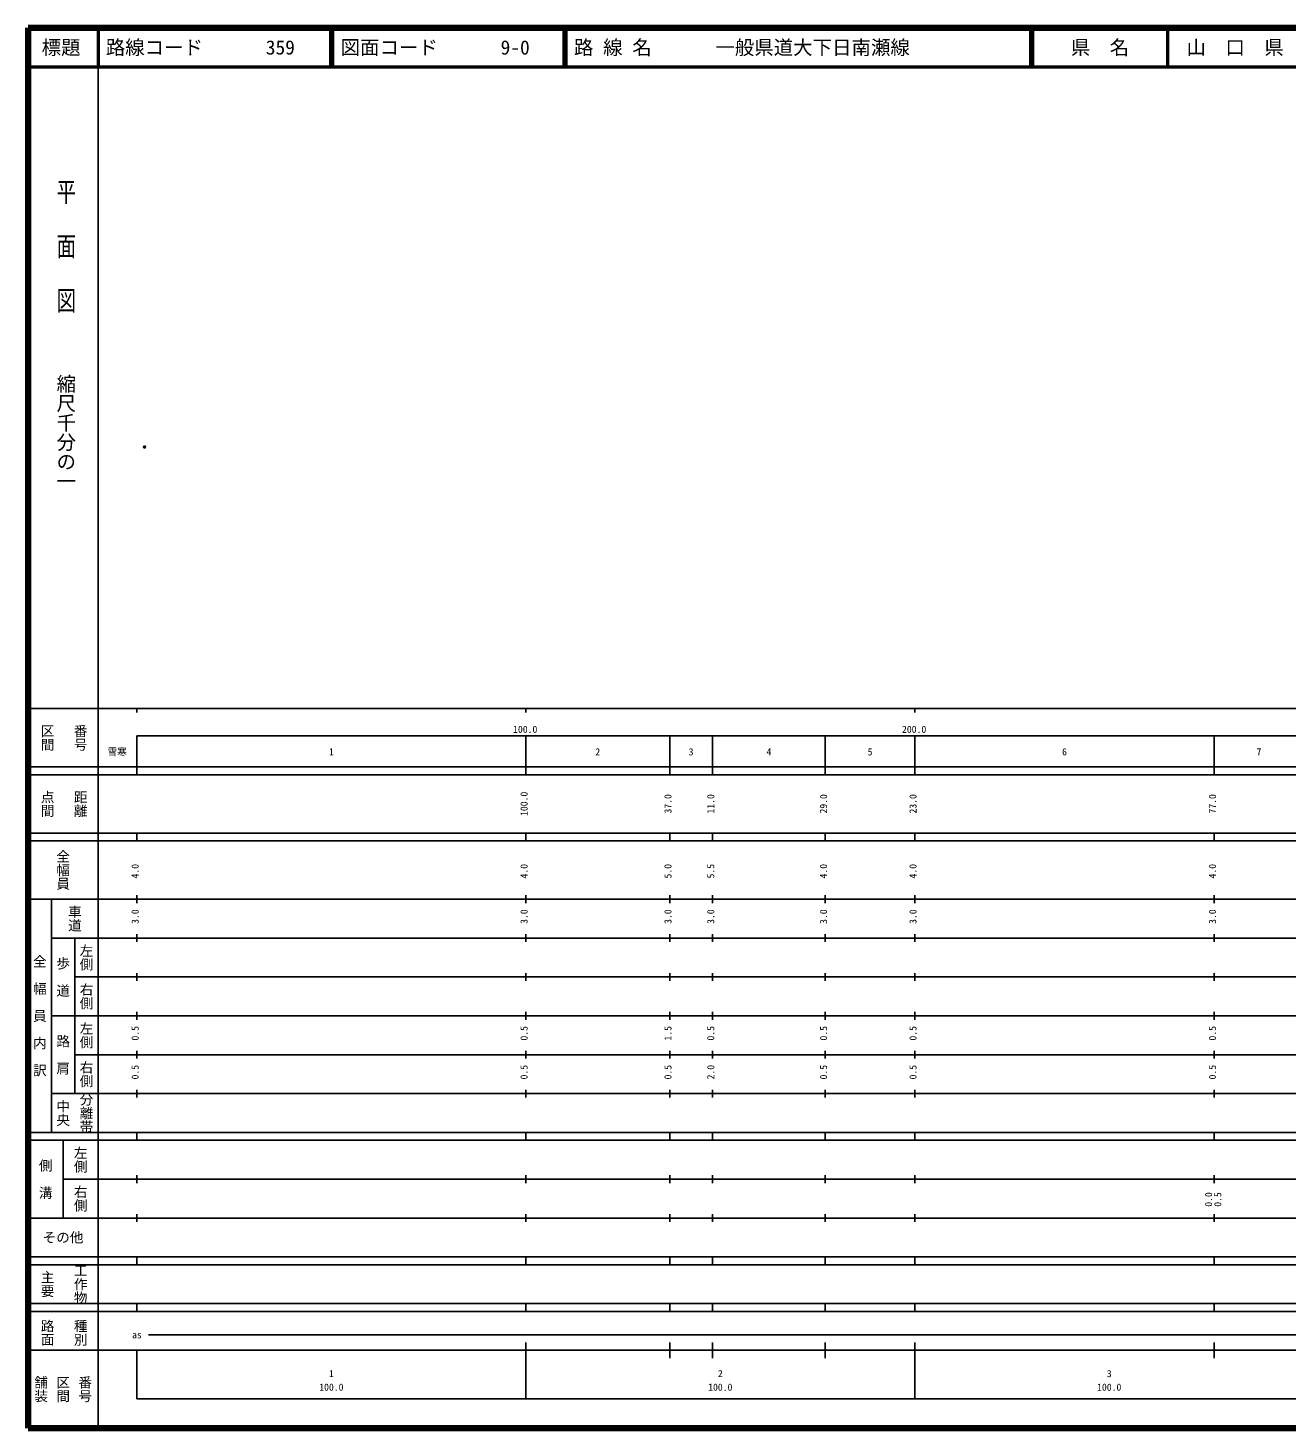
# Model space of a CAD drawing. Units: millimetres on the paper. Extents: x 40 to 680, y 20 to 380.
# Drawn here: x 40 to 363.7, y 20 to 380 of the extents above; entities that cross this region are included whole.
import ezdxf
from ezdxf.enums import TextEntityAlignment as Align

# ---------------------------------------------------------------- set-up
doc = ezdxf.new("R2010")
doc.units = ezdxf.units.MM
doc.header["$PDMODE"] = 32
doc.header["$PDSIZE"] = 0.5
doc.layers.add('M-OTRS', color=6, linetype='Continuous')
doc.layers.add('M-TTL-TXT', color=7, linetype='Continuous')
for name, color, linetype, lineweight in [('M-TTL', 2, 'Continuous', 140), ('M-TTL-BAND', 7, 'Continuous', 25), ('M-TTL-LINE', 7, 'Continuous', 50)]:
    doc.layers.add(name, color=color, linetype=linetype, lineweight=lineweight)
doc.styles.add('@ＭＳ ゴシック', font='')
doc.styles.add('ＭＳ ゴシック', font='')
doc.styles.get('@ＭＳ ゴシック').set_extended_font_data('@MS Gothic')
doc.styles.get('ＭＳ ゴシック').set_extended_font_data('MS Gothic')

msp = doc.modelspace()

# ---------------------------------------------------------------- linework, layer by layer
at = {"layer": 'M-OTRS'}
msp.add_point((69.965, 272.255), dxfattribs=at)
at = {"layer": 'M-TTL'}
for p, q in [((40, 380), (40, 20)), ((680, 380), (40, 380)), ((40, 20), (680, 20))]:
    msp.add_line(p, q, dxfattribs=at)
at = {"layer": 'M-TTL-BAND'}
for p, q in [((58, 370), (58, 20)), ((40, 205), (579, 205)), ((68, 205), (68, 204)), ((168, 205), (168, 204)), ((268, 205), (268, 204)), ((68, 198), (579, 198)), ((68, 198), (68, 188)), ((168, 188), (168, 198)), ((205, 188), (205, 198)), ((216, 188), (216, 198)), ((245, 188), (245, 198)), ((268, 188), (268, 198)), ((345, 188), (345, 198)), ((40, 190), (579, 190)), ((40, 188), (579, 188)), ((40, 173), (579, 173)), ((68, 171), (68, 173)), ((168, 171), (168, 173)), ((205, 171), (205, 173)), ((216, 171), (216, 173)), ((245, 171), (245, 173)), ((268, 171), (268, 173)), ((345, 171), (345, 173)), ((40, 171), (579, 171)), ((40, 156), (579, 156)), ((46, 96), (46, 156)), ((68, 155), (68, 157)), ((168, 155), (168, 157)), ((205, 155), (205, 157)), ((216, 155), (216, 157)), ((245, 155), (245, 157)), ((268, 155), (268, 157)), ((345, 155), (345, 157)), ((46, 146), (579, 146)), ((52, 146), (52, 106)), ((68, 145), (68, 147)), ((168, 145), (168, 147)), ((205, 145), (205, 147)), ((216, 145), (216, 147)), ((245, 145), (245, 147)), ((268, 145), (268, 147)), ((345, 145), (345, 147)), ((68, 135), (68, 137)), ((168, 135), (168, 137)), ((205, 135), (205, 137)), ((216, 135), (216, 137)), ((245, 135), (245, 137)), ((268, 135), (268, 137)), ((345, 135), (345, 137)), ((52, 136), (579, 136)), ((46, 126), (579, 126)), ((68, 125), (68, 127)), ((168, 125), (168, 127)), ((205, 125), (205, 127)), ((216, 125), (216, 127)), ((245, 125), (245, 127)), ((268, 125), (268, 127)), ((345, 125), (345, 127)), ((52, 116), (579, 116)), ((68, 115), (68, 117)), ((168, 115), (168, 117)), ((205, 115), (205, 117)), ((216, 115), (216, 117)), ((245, 115), (245, 117)), ((268, 115), (268, 117)), ((345, 115), (345, 117)), ((46, 106), (579, 106)), ((68, 105), (68, 107)), ((168, 105), (168, 107)), ((205, 105), (205, 107)), ((216, 105), (216, 107)), ((245, 105), (245, 107)), ((268, 105), (268, 107)), ((345, 105), (345, 107)), ((40, 96), (579, 96)), ((40, 94), (579, 94)), ((49, 94), (49, 74)), ((68, 94), (68, 96)), ((168, 94), (168, 96)), ((205, 94), (205, 96)), ((216, 94), (216, 96)), ((245, 94), (245, 96)), ((268, 94), (268, 96)), ((345, 94), (345, 96)), ((49, 84), (579, 84)), ((68, 83), (68, 85)), ((168, 83), (168, 85)), ((205, 83), (205, 85)), ((216, 83), (216, 85)), ((245, 83), (245, 85)), ((268, 83), (268, 85)), ((345, 83), (345, 85)), ((40, 74), (579, 74)), ((68, 73), (68, 75)), ((168, 73), (168, 75)), ((205, 73), (205, 75)), ((216, 73), (216, 75)), ((245, 73), (245, 75)), ((268, 73), (268, 75)), ((345, 73), (345, 75)), ((40, 64), (579, 64)), ((40, 62), (579, 62)), ((68, 62), (68, 64)), ((168, 62), (168, 64)), ((205, 62), (205, 64)), ((216, 62), (216, 64)), ((245, 62), (245, 64)), ((268, 62), (268, 64)), ((345, 62), (345, 64)), ((40, 52), (579, 52)), ((68, 50), (68, 52)), ((168, 50), (168, 52)), ((205, 50), (205, 52)), ((216, 50), (216, 52)), ((245, 50), (245, 52)), ((268, 50), (268, 52)), ((345, 50), (345, 52)), ((40, 50), (579, 50)), ((71, 44), (565, 44)), ((40, 40), (579, 40)), ((68, 40), (68, 27.5)), ((168, 27.5), (168, 42)), ((205, 38), (205, 42)), ((216, 38), (216, 42)), ((245, 38), (245, 42)), ((268, 27.5), (268, 42)), ((345, 38), (345, 42)), ((68, 27.5), (579, 27.5))]:
    msp.add_line(p, q, dxfattribs=at)
at = {"layer": 'M-TTL-LINE'}
for p, q in [((58, 380), (58, 370)), ((117.75, 380), (117.75, 370)), ((118.25, 380), (118.25, 370)), ((177.75, 380), (177.75, 370)), ((178.25, 380), (178.25, 370)), ((297.75, 380), (297.75, 370)), ((298.25, 380), (298.25, 370)), ((333, 380), (333, 370)), ((40, 370), (680, 370))]:
    msp.add_line(p, q, dxfattribs=at)

# ---------------------------------------------------------------- texts
at = {"layer": 'M-TTL-BAND', "style": '@ＭＳ ゴシック', "width": 1.4}
msp.add_text('平  面  図', height=3.666, rotation=270, dxfattribs=at).set_placement((49.777, 306.475), align=Align.MIDDLE_RIGHT)
at = {"layer": 'M-TTL-BAND', "style": '@ＭＳ ゴシック'}
msp.add_text('縮尺千分の一', height=3.666, rotation=270, dxfattribs=at).set_placement((49.777, 261.03), align=Align.MIDDLE_RIGHT)
for s, p in [('区間', (45, 197.5)), ('番号', (53.5, 197.5)), ('点間', (45, 180.5)), ('距離', (53.5, 180.5)), ('全幅員', (49, 163.5)), ('車道', (52, 151)), ('左側', (55, 141)), ('全\u3000幅\u3000員\u3000内\u3000訳', (43, 126)), ('歩\u3000道', (49, 136)), ('右側', (55, 131)), ('左側', (55, 121)), ('路\u3000肩', (49, 116)), ('右側', (55, 111)), ('分離帯', (55, 101)), ('中央', (49, 101)), ('左側', (53.5, 89)), ('側\u3000溝', (44.5, 84)), ('右側', (53.5, 79)), ('工作物', (53.5, 57)), ('主要', (45, 57)), ('路面', (45, 44.5)), ('種別', (53.5, 44.5)), ('舗装', (43.333, 30)), ('区間', (49, 30)), ('番号', (54.667, 30))]:
    msp.add_text(s, height=2.566, rotation=270, dxfattribs=at).set_placement(p, align=Align.MIDDLE_CENTER)
at = {"layer": 'M-TTL-BAND', "style": 'ＭＳ ゴシック'}
for s, p in [('100.0', (167.844, 198.195)), ('200.0', (267.844, 198.195)), ('雪寒', (62.923, 192.405)), ('1', (118, 192.405)), ('2', (186.5, 192.405)), ('3', (210.5, 192.405)), ('4', (230.5, 192.405)), ('5', (256.5, 192.405)), ('6', (306.5, 192.405)), ('7', (356.5, 192.405)), ('as', (68, 42.5)), ('1', (118, 32.523)), ('2', (218, 32.523)), ('3', (318, 32.523)), ('100.0', (118, 29.033)), ('100.0', (218, 29.033)), ('100.0', (318, 29.033))]:
    msp.add_text(s, height=1.833, dxfattribs=at).set_placement(p, align=Align.BOTTOM_CENTER)
for s, p in [('100.0', (169, 180.5)), ('37.0', (206, 180.5)), ('11.0', (217, 180.5)), ('29.0', (246, 180.5)), ('23.0', (269, 180.5)), ('77.0', (346, 180.5)), ('4.0', (69, 163.174)), ('4.0', (169, 163.174)), ('5.0', (206, 163.174)), ('5.5', (217, 163.174)), ('4.0', (246, 163.174)), ('4.0', (269, 163.174)), ('4.0', (346, 163.174)), ('3.0', (69, 151.5)), ('3.0', (169, 151.5)), ('3.0', (206, 151.5)), ('3.0', (217, 151.5)), ('3.0', (246, 151.5)), ('3.0', (269, 151.5)), ('3.0', (346, 151.5)), ('0.5', (69, 121.5)), ('0.5', (169, 121.5)), ('1.5', (206, 121.5)), ('0.5', (217, 121.5)), ('0.5', (246, 121.5)), ('0.5', (269, 121.5)), ('0.5', (346, 121.5)), ('0.5', (69, 111.5)), ('0.5', (169, 111.5)), ('0.5', (206, 111.5)), ('2.0', (217, 111.5)), ('0.5', (246, 111.5)), ('0.5', (269, 111.5)), ('0.5', (346, 111.5)), ('0.0', (345, 78.764)), ('0.5', (347.37, 78.764))]:
    msp.add_text(s, height=1.833, rotation=90, dxfattribs=at).set_placement(p, align=Align.BOTTOM_CENTER)
msp.add_text('その他', height=2.566, dxfattribs=at).set_placement((49, 69), align=Align.MIDDLE_CENTER)
at = {"layer": 'M-TTL-TXT', "style": 'ＭＳ ゴシック'}
for s, p in [('標題', (48.5, 375)), ('県\u3000名', (315.625, 375)), ('山\u3000口\u3000県', (350.375, 375))]:
    msp.add_text(s, height=3.666, dxfattribs=at).set_placement(p, align=Align.MIDDLE_CENTER)
for s, p in [('路線コード', (60, 375)), ('359', (101.142, 375)), ('図面コード', (120.38, 375)), ('9-0', (161.521, 375)), ('路 線 名', (180.38, 375)), ('一般県道大下日南瀬線', (216.734, 375))]:
    msp.add_text(s, height=3.666, dxfattribs=at).set_placement(p, align=Align.MIDDLE_LEFT)

doc.saveas('drawing.dxf')
